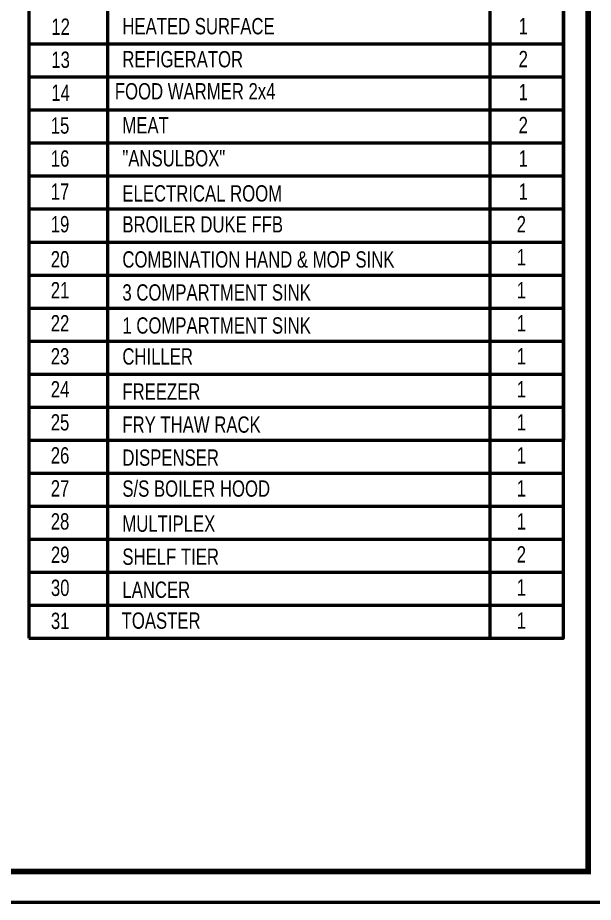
# Model space of a CAD drawing. Header units: inches. Extents: x 15 to 18199, y 5 to 12862.
# Drawn here: x 11232 to 15521, y 5 to 6599 of the extents above; entities that cross this region are included whole.
import ezdxf

# ---------------------------------------------------------------- set-up
doc = ezdxf.new("R2010")
doc.units = ezdxf.units.IN
doc.header["$MEASUREMENT"] = 0
doc.layers.add('BORDER', color=183, linetype='Continuous')
doc.layers.add('SCHD', color=4, linetype='Continuous')
doc.layers.add('text1', color=7, linetype='Continuous', lineweight=15)
doc.styles.add('A', font='swisscl.ttf')

msp = doc.modelspace()

# ---------------------------------------------------------------- linework, layer by layer
at = {"layer": 'BORDER', "lineweight": 50, "ltscale": 500}
msp.add_lwpolyline([(14.8, 4.8), (18198.9, 4.8), (18198.9, 12862.2), (14.8, 12862.2)], close=True, dxfattribs=at)
at = {"layer": 'BORDER', "linetype": 'Continuous', "lineweight": 50, "ltscale": 0.5, "const_width": 41.5}
msp.add_lwpolyline([(15482.8, 12632.6), (244.4, 12632.6), (244.4, 234.3), (15482.8, 234.3)], close=True, dxfattribs=at)
at = {"layer": 'SCHD', "color": 3, "lineweight": 50}
for p, q in [((11901.4, 9655.7), (11901.4, 1972.6)), ((14749.2, 9655.7), (14749.2, 1972.6)), ((11314.5, 6404.1), (15298.4, 6404.1)), ((11314.5, 6157.9), (15298.4, 6157.9)), ((11314.5, 5911.7), (15298.4, 5911.7)), ((11314.5, 5665.5), (15298.4, 5665.5)), ((11314.5, 5419.3), (15298.4, 5419.3)), ((11314.5, 5173.1), (15298.4, 5173.1)), ((11314.5, 5173.1), (15298.4, 5173.1)), ((11314.5, 4926.9), (15298.4, 4926.9)), ((11314.5, 4680.7), (15298.4, 4680.7)), ((11314.5, 4434.5), (15298.4, 4434.5)), ((11314.5, 4188.3), (15298.4, 4188.3)), ((11314.5, 3942.1), (15298.4, 3942.1)), ((11314.5, 3695.9), (15298.4, 3695.9)), ((11314.5, 3449.7), (15298.4, 3449.7)), ((11314.5, 3203.5), (15298.4, 3203.5)), ((11314.5, 2957.3), (15298.4, 2957.3)), ((11314.5, 2711.1), (15298.4, 2711.1)), ((11314.5, 2464.9), (15298.4, 2464.9)), ((11314.5, 2218.8), (15298.4, 2218.8)), ((11314.5, 1972.6), (15298.4, 1972.6))]:
    msp.add_line(p, q, dxfattribs=at)
at = {"layer": 'SCHD', "color": 4, "lineweight": 50}
msp.add_line((15298.4, 9655.7), (15298.4, 3449.7), dxfattribs=at)
at = {"layer": 'SCHD', "color": 3, "lineweight": 50}
msp.add_lwpolyline([(11314.5, 1972.6), (15298.4, 1972.6), (15298.4, 10222.5), (11314.5, 10222.5)], close=True, dxfattribs=at)

# ---------------------------------------------------------------- texts
at = {"layer": 'text1', "color": 4, "lineweight": 50, "style": 'A'}
for s, p in [('12', (11482.3, 6471.1)), ('HEATED SURFACE', (12011.9, 6475.1)), ('1', (14964.4, 6475.1)), ('13', (11482.3, 6224.9)), ('REFIGERATOR', (12011.9, 6228.9)), ('2', (14964.4, 6230.1)), ('14', (11482.3, 5978.7)), ('FOOD WARMER 2x4', (11955.6, 5989.9)), ('1', (14964.4, 5983.9)), ('15', (11478.1, 5734.7)), ('MEAT ', (12011.9, 5736.5)), ('2', (14964.4, 5737.7)), ('16', (11478.1, 5488.5)), ('"ANSULBOX"', (12011.9, 5490.3)), ('1', (14964.4, 5488.5)), ('17', (11478.1, 5242.3)), ('ELECTRICAL ROOM', (12011.9, 5228.7)), ('1', (14964.4, 5242.3)), ('19', (11478.1, 4999.1)), ('BROILER DUKE FFB', (12011.9, 4997.9)), ('2', (14950.1, 4999.1)), ('20', (11478.1, 4737.5)), ('COMBINATION HAND & MOP SINK', (12011.9, 4736.3)), ('1', (14950.1, 4752.9)), ('21', (11478.1, 4506.7)), ('1', (14950.1, 4506.7)), ('3 COMPARTMENT SINK', (12011.9, 4490.1)), ('22', (11478.1, 4260.5)), ('1 COMPARTMENT SINK', (12011.9, 4243.9)), ('1', (14950.1, 4260.5)), ('23', (11478.1, 4014.3)), ('CHILLER', (12011.9, 4013.1)), ('1', (14950.1, 4014.3)), ('24', (11478.1, 3768.1)), ('FREEZER', (12011.9, 3751.5)), ('1', (14950.1, 3768.1)), ('25', (11478.1, 3521.9)), ('FRY THAW RACK', (12011.9, 3505.3)), ('1', (14950.1, 3521.9)), ('26', (11478.1, 3275.7)), ('DISPENSER ', (12011.9, 3259.1)), ('1', (14950.1, 3275.7)), ('27', (11478.1, 3029.5)), ('S/S BOILER HOOD', (12011.9, 3028.4)), ('1', (14950.1, 3029.5)), ('28', (11478.1, 2783.4)), ('1', (14950.1, 2783.4)), ('MULTIPLEX', (12011.9, 2766.7)), ('29', (11479.2, 2534.6)), ('SHELF TIER', (12011.9, 2520.5)), ('2', (14950.1, 2537.2)), ('30', (11479.2, 2288.4)), ('LANCER', (12011.9, 2274.3)), ('1', (14950.1, 2291)), ('31', (11479.2, 2042.2)), ('TOASTER', (12006.3, 2044)), ('1', (14950.1, 2044.8))]:
    msp.add_text(s, height=121.5, dxfattribs=at).set_placement(p)

doc.saveas('drawing.dxf')
